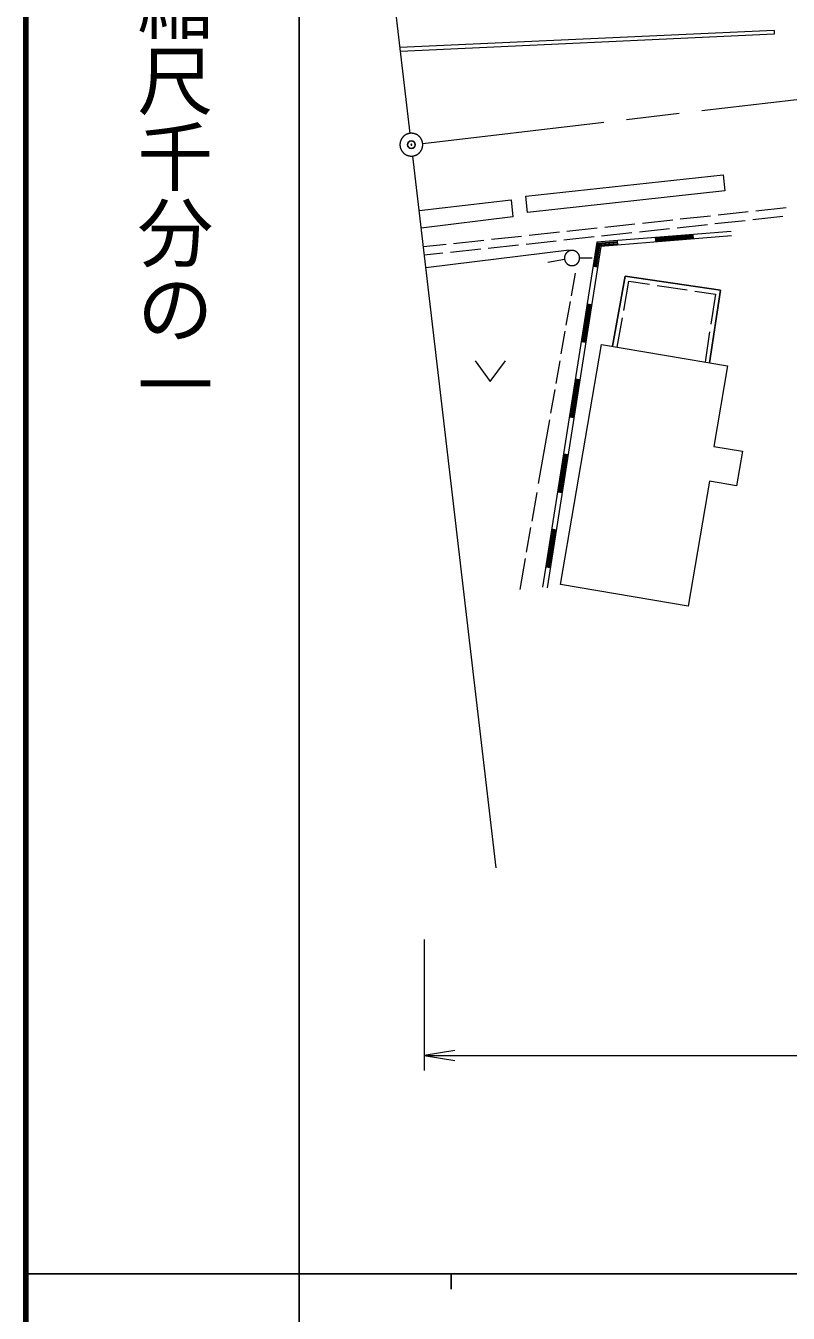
# Model space of a CAD drawing. Units: millimetres at full size, sheet at 1:1000; details may follow other scales. Extents: x 40000 to 680000, y 20000 to 380000.
# Drawn here: x 40000 to 90174, y 202409 to 287102 of the extents above; entities that cross this region are included whole.
import ezdxf
from ezdxf.enums import TextEntityAlignment as Align

# ---------------------------------------------------------------- set-up
doc = ezdxf.new("R2010")
doc.units = ezdxf.units.MM
doc.header["$LTSCALE"] = 1000
doc.header["$PDMODE"] = 32
doc.header["$PDSIZE"] = 500
doc.linetypes.add('CHAIN', pattern=[18.5, 12, -1.5, 3.5, -1.5])
for name, color, linetype, lineweight in [('M-BMK', 2, 'CHAIN', 13), ('M-BMK-OTRS', 5, 'Continuous', 13), ('M-STR-HTXT', 7, 'Continuous', 13), ('M-TTL', 2, 'Continuous', 140), ('M-TTL-BAND', 7, 'Continuous', 25), ('M-WORK', 1, 'Continuous', 13)]:
    doc.layers.add(name, color=color, linetype=linetype, lineweight=lineweight)
doc.layers.add('M-OTRS', color=6, linetype='Continuous')
doc.styles.add('@ＭＳ ゴシック', font='')
doc.styles.get('@ＭＳ ゴシック').set_extended_font_data('@MS Gothic')

# ---------------------------------------------------------------- blocks, each defined once
blk = doc.blocks.new('open_arrow')
at = {"color": 0, "linetype": 'Continuous', "lineweight": -2}
blk.add_lwpolyline([(7.5, 1.25), (0, 0), (7.5, -1.25)], dxfattribs=at)

msp = doc.modelspace()

# ---------------------------------------------------------------- linework, layer by layer
at = {"layer": 'M-BMK'}
msp.add_line((66119, 279367), (126521, 286460), dxfattribs=at)
for points in [[(66124, 279279), (66124, 279292), (66123, 279305), (66123, 279318), (66122, 279331), (66121, 279344), (66120, 279357), (66118, 279370), (66116, 279383), (66114, 279396), (66112, 279409), (66110, 279422), (66107, 279435), (66104, 279448), (66101, 279461), (66098, 279473), (66094, 279486), (66091, 279499), (66087, 279511), (66083, 279524), (66078, 279536), (66074, 279548), (66069, 279560), (66064, 279573), (66059, 279585), (66053, 279597), (66047, 279608), (66042, 279620), (66035, 279632), (66029, 279643), (66023, 279655), (66016, 279666), (66009, 279677), (66002, 279688), (65995, 279699), (65987, 279710), (65980, 279721), (65972, 279731), (65964, 279742), (65956, 279752), (65947, 279762), (65939, 279772), (65930, 279782), (65921, 279791), (65912, 279801), (65903, 279810), (65893, 279819), (65884, 279828), (65874, 279837), (65864, 279846), (65854, 279854), (65844, 279863), (65834, 279871), (65824, 279879), (65813, 279887), (65802, 279894), (65791, 279902), (65780, 279909), (65769, 279916), (65758, 279923), (65747, 279929), (65735, 279936), (65724, 279942), (65712, 279948), (65700, 279954), (65689, 279960), (65677, 279965), (65665, 279970), (65652, 279975), (65640, 279980), (65628, 279984), (65615, 279989), (65603, 279993), (65590, 279997), (65578, 280000), (65565, 280004), (65552, 280007), (65540, 280010), (65527, 280013), (65514, 280016), (65501, 280018), (65488, 280020), (65475, 280022), (65462, 280024), (65449, 280025), (65436, 280026), (65423, 280027), (65410, 280028), (65397, 280028), (65384, 280029), (65370, 280029), (65357, 280029), (65344, 280028), (65331, 280028), (65318, 280027), (65305, 280026), (65292, 280024), (65279, 280023), (65266, 280021), (65253, 280019), (65240, 280017), (65227, 280014), (65214, 280012), (65201, 280009), (65189, 280006), (65176, 280002), (65163, 279999), (65151, 279995), (65138, 279991), (65126, 279987), (65113, 279982), (65101, 279978), (65089, 279973), (65077, 279968), (65065, 279962), (65053, 279957), (65041, 279951), (65029, 279945), (65018, 279939), (65006, 279933), (64995, 279926), (64984, 279919), (64973, 279912), (64961, 279905), (64951, 279898), (64940, 279891), (64929, 279883), (64919, 279875), (64908, 279867), (64898, 279859), (64888, 279850), (64878, 279842), (64868, 279833), (64859, 279824), (64849, 279815), (64840, 279806), (64831, 279796), (64822, 279787), (64813, 279777), (64804, 279767), (64796, 279757), (64788, 279747), (64780, 279736), (64772, 279726), (64764, 279715), (64756, 279705), (64749, 279694), (64742, 279683), (64735, 279672), (64728, 279660), (64721, 279649), (64715, 279638), (64709, 279626), (64703, 279614), (64697, 279603), (64692, 279591), (64686, 279579), (64681, 279567), (64676, 279554), (64671, 279542), (64667, 279530), (64663, 279517), (64659, 279505), (64655, 279492), (64651, 279480), (64648, 279467), (64645, 279454), (64642, 279442), (64639, 279429), (64636, 279416), (64634, 279403), (64632, 279390), (64630, 279377), (64629, 279364), (64627, 279351), (64626, 279338), (64625, 279325), (64624, 279312), (64624, 279298), (64624, 279285), (64624, 279272), (64624, 279259), (64624, 279246), (64625, 279233), (64626, 279220), (64627, 279207), (64629, 279194), (64630, 279181), (64632, 279168), (64634, 279155), (64636, 279142), (64639, 279129), (64642, 279116), (64645, 279103), (64648, 279090), (64651, 279078), (64655, 279065), (64659, 279053), (64663, 279040), (64667, 279028), (64671, 279015), (64676, 279003), (64681, 278991), (64686, 278979), (64692, 278967), (64697, 278955), (64703, 278943), (64709, 278932), (64715, 278920), (64721, 278909), (64728, 278897), (64735, 278886), (64742, 278875), (64749, 278864), (64756, 278853), (64764, 278842), (64772, 278832), (64780, 278821), (64788, 278811), (64796, 278801), (64804, 278791), (64813, 278781), (64822, 278771), (64831, 278761), (64840, 278752), (64849, 278743), (64859, 278734), (64868, 278725), (64878, 278716), (64888, 278707), (64898, 278699), (64908, 278691), (64919, 278683), (64929, 278675), (64940, 278667), (64951, 278660), (64961, 278652), (64973, 278645), (64984, 278638), (64995, 278631), (65006, 278625), (65018, 278619), (65029, 278612), (65041, 278607), (65053, 278601), (65065, 278595), (65077, 278590), (65089, 278585), (65101, 278580), (65113, 278575), (65126, 278571), (65138, 278567), (65151, 278563), (65163, 278559), (65176, 278555), (65189, 278552), (65201, 278549), (65214, 278546), (65227, 278543), (65240, 278541), (65253, 278539), (65266, 278537), (65279, 278535), (65292, 278533), (65305, 278532), (65318, 278531), (65331, 278530), (65344, 278529), (65357, 278529), (65370, 278529), (65384, 278529), (65397, 278529), (65410, 278530), (65423, 278530), (65436, 278531), (65449, 278533), (65462, 278534), (65475, 278536), (65488, 278538), (65501, 278540), (65514, 278542), (65527, 278545), (65540, 278547), (65552, 278550), (65565, 278554), (65578, 278557), (65590, 278561), (65603, 278565), (65615, 278569), (65628, 278573), (65640, 278578), (65652, 278582), (65665, 278587), (65677, 278593), (65689, 278598), (65700, 278604), (65712, 278609), (65724, 278616), (65735, 278622), (65747, 278628), (65758, 278635), (65769, 278642), (65780, 278649), (65791, 278656), (65802, 278663), (65813, 278671), (65824, 278679), (65834, 278687), (65844, 278695), (65854, 278703), (65864, 278712), (65874, 278720), (65884, 278729), (65893, 278738), (65903, 278747), (65912, 278757), (65921, 278766), (65930, 278776), (65939, 278786), (65947, 278796), (65956, 278806), (65964, 278816), (65972, 278826), (65980, 278837), (65987, 278848), (65995, 278858), (66002, 278869), (66009, 278880), (66016, 278892), (66023, 278903), (66029, 278914), (66035, 278926), (66042, 278937), (66047, 278949), (66053, 278961), (66059, 278973), (66064, 278985), (66069, 278997), (66074, 279009), (66078, 279022), (66083, 279034), (66087, 279046), (66091, 279059), (66094, 279071), (66098, 279084), (66101, 279097), (66104, 279110), (66107, 279122), (66110, 279135), (66112, 279148), (66114, 279161), (66116, 279174), (66118, 279187), (66120, 279200), (66121, 279213), (66122, 279226), (66123, 279239), (66123, 279253), (66124, 279266)], [(65404, 279279), (65404, 279279), (65404, 279280), (65404, 279280), (65404, 279281), (65404, 279281), (65404, 279282), (65403, 279282), (65403, 279283), (65403, 279283), (65403, 279284), (65403, 279285), (65403, 279285), (65403, 279286), (65403, 279286), (65403, 279287), (65403, 279287), (65402, 279288), (65402, 279288), (65402, 279289), (65402, 279289), (65402, 279290), (65402, 279290), (65401, 279291), (65401, 279291), (65401, 279291), (65401, 279292), (65400, 279292), (65400, 279293), (65400, 279293), (65400, 279294), (65399, 279294), (65399, 279295), (65399, 279295), (65399, 279296), (65398, 279296), (65398, 279296), (65398, 279297), (65397, 279297), (65397, 279298), (65397, 279298), (65396, 279299), (65396, 279299), (65396, 279299), (65395, 279300), (65395, 279300), (65395, 279300), (65394, 279301), (65394, 279301), (65393, 279301), (65393, 279302), (65393, 279302), (65392, 279302), (65392, 279303), (65391, 279303), (65391, 279303), (65390, 279304), (65390, 279304), (65390, 279304), (65389, 279305), (65389, 279305), (65388, 279305), (65388, 279305), (65387, 279306), (65387, 279306), (65386, 279306), (65386, 279306), (65385, 279306), (65385, 279307), (65384, 279307), (65384, 279307), (65383, 279307), (65383, 279307), (65382, 279308), (65382, 279308), (65381, 279308), (65381, 279308), (65380, 279308), (65380, 279308), (65379, 279308), (65379, 279308), (65378, 279308), (65378, 279309), (65377, 279309), (65377, 279309), (65376, 279309), (65376, 279309), (65375, 279309), (65375, 279309), (65374, 279309), (65374, 279309), (65373, 279309), (65373, 279309), (65372, 279309), (65371, 279309), (65371, 279309), (65370, 279309), (65370, 279309), (65369, 279308), (65369, 279308), (65368, 279308), (65368, 279308), (65367, 279308), (65367, 279308), (65366, 279308), (65366, 279308), (65365, 279308), (65365, 279307), (65364, 279307), (65364, 279307), (65363, 279307), (65363, 279307), (65362, 279307), (65362, 279306), (65361, 279306), (65361, 279306), (65360, 279306), (65360, 279305), (65359, 279305), (65359, 279305), (65359, 279305), (65358, 279304), (65358, 279304), (65357, 279304), (65357, 279304), (65356, 279303), (65356, 279303), (65356, 279303), (65355, 279302), (65355, 279302), (65354, 279302), (65354, 279301), (65353, 279301), (65353, 279301), (65353, 279300), (65352, 279300), (65352, 279299), (65352, 279299), (65351, 279299), (65351, 279298), (65351, 279298), (65350, 279298), (65350, 279297), (65350, 279297), (65349, 279296), (65349, 279296), (65349, 279295), (65348, 279295), (65348, 279294), (65348, 279294), (65348, 279294), (65347, 279293), (65347, 279293), (65347, 279292), (65347, 279292), (65346, 279291), (65346, 279291), (65346, 279290), (65346, 279290), (65346, 279289), (65345, 279289), (65345, 279288), (65345, 279288), (65345, 279287), (65345, 279287), (65345, 279286), (65345, 279286), (65344, 279285), (65344, 279285), (65344, 279284), (65344, 279284), (65344, 279283), (65344, 279283), (65344, 279282), (65344, 279282), (65344, 279281), (65344, 279281), (65344, 279280), (65344, 279280), (65344, 279279), (65344, 279279), (65344, 279278), (65344, 279277), (65344, 279277), (65344, 279276), (65344, 279276), (65344, 279275), (65344, 279275), (65344, 279274), (65344, 279274), (65344, 279273), (65344, 279273), (65344, 279272), (65345, 279272), (65345, 279271), (65345, 279271), (65345, 279270), (65345, 279270), (65345, 279269), (65345, 279269), (65346, 279268), (65346, 279268), (65346, 279267), (65346, 279267), (65346, 279266), (65347, 279266), (65347, 279265), (65347, 279265), (65347, 279264), (65348, 279264), (65348, 279264), (65348, 279263), (65348, 279263), (65349, 279262), (65349, 279262), (65349, 279261), (65350, 279261), (65350, 279260), (65350, 279260), (65351, 279260), (65351, 279259), (65351, 279259), (65352, 279258), (65352, 279258), (65352, 279258), (65353, 279257), (65353, 279257), (65353, 279257), (65354, 279256), (65354, 279256), (65355, 279256), (65355, 279255), (65356, 279255), (65356, 279255), (65356, 279254), (65357, 279254), (65357, 279254), (65358, 279253), (65358, 279253), (65359, 279253), (65359, 279253), (65359, 279252), (65360, 279252), (65360, 279252), (65361, 279252), (65361, 279251), (65362, 279251), (65362, 279251), (65363, 279251), (65363, 279251), (65364, 279250), (65364, 279250), (65365, 279250), (65365, 279250), (65366, 279250), (65366, 279250), (65367, 279250), (65367, 279249), (65368, 279249), (65368, 279249), (65369, 279249), (65369, 279249), (65370, 279249), (65370, 279249), (65371, 279249), (65371, 279249), (65372, 279249), (65373, 279249), (65373, 279249), (65374, 279249), (65374, 279249), (65375, 279249), (65375, 279249), (65376, 279249), (65376, 279249), (65377, 279249), (65377, 279249), (65378, 279249), (65378, 279249), (65379, 279249), (65379, 279249), (65380, 279249), (65380, 279250), (65381, 279250), (65381, 279250), (65382, 279250), (65382, 279250), (65383, 279250), (65383, 279250), (65384, 279251), (65384, 279251), (65385, 279251), (65385, 279251), (65386, 279251), (65386, 279252), (65387, 279252), (65387, 279252), (65388, 279252), (65388, 279253), (65389, 279253), (65389, 279253), (65390, 279253), (65390, 279254), (65390, 279254), (65391, 279254), (65391, 279254), (65392, 279255), (65392, 279255), (65393, 279255), (65393, 279256), (65393, 279256), (65394, 279256), (65394, 279257), (65395, 279257), (65395, 279258), (65395, 279258), (65396, 279258), (65396, 279259), (65396, 279259), (65397, 279259), (65397, 279260), (65397, 279260), (65398, 279261), (65398, 279261), (65398, 279262), (65399, 279262), (65399, 279262), (65399, 279263), (65399, 279263), (65400, 279264), (65400, 279264), (65400, 279265), (65400, 279265), (65401, 279266), (65401, 279266), (65401, 279267), (65401, 279267), (65402, 279268), (65402, 279268), (65402, 279268), (65402, 279269), (65402, 279269), (65402, 279270), (65403, 279270), (65403, 279271), (65403, 279272), (65403, 279272), (65403, 279273), (65403, 279273), (65403, 279274), (65403, 279274), (65403, 279275), (65403, 279275), (65404, 279276), (65404, 279276), (65404, 279277), (65404, 279277), (65404, 279278), (65404, 279278)]]:
    msp.add_lwpolyline(points, close=True, dxfattribs=at)
at = {"layer": 'M-BMK-OTRS'}
for p, q in [((65286, 280024), (60470, 321033)), ((70961, 231700), (65461, 278534))]:
    msp.add_line(p, q, dxfattribs=at)
at = {"layer": 'M-OTRS'}
msp.add_point((65374, 279279), dxfattribs=at)
at = {"layer": 'M-STR-HTXT'}
for p, q in [((66226, 227000), (66226, 218369)), ((66226, 219369), (193606, 219369))]:
    msp.add_line(p, q, dxfattribs=at)
at = {"layer": 'M-TTL'}
msp.add_line((40000, 380000), (40000, 20000), dxfattribs=at)
at = {"layer": 'M-TTL-BAND'}
for p, q in [((58000, 370000), (58000, 20000)), ((40000, 205000), (579000, 205000)), ((68000, 205000), (68000, 204000))]:
    msp.add_line(p, q, dxfattribs=at)
at = {"layer": 'M-WORK'}
for p, q in [((89241, 286791), (64623, 285667)), ((89253, 286541), (64653, 285418)), ((89241, 286791), (89253, 286541)), ((72909, 275890), (85891, 277301)), ((85891, 277301), (86006, 276239)), ((86006, 276239), (73025, 274828)), ((65882, 274954), (71942, 275641)), ((71942, 275641), (72040, 274537)), ((73025, 274828), (72909, 275890)), ((72040, 274537), (66018, 273794)), ((83068, 274393), (85056, 274607)), ((85554, 274661), (87542, 274876)), ((87834, 274354), (89822, 274568)), ((88039, 274929), (90028, 275144)), ((75611, 273589), (77600, 273803)), ((86409, 273575), (77579, 272856)), ((78097, 273857), (80085, 274071)), ((80377, 273550), (82366, 273764)), ((80582, 274125), (82571, 274339)), ((82863, 273818), (84851, 274032)), ((85348, 274086), (87337, 274300)), ((66162, 272570), (67657, 272731)), ((68155, 272785), (70143, 272999)), ((70640, 273053), (72629, 273267)), ((72920, 272745), (74909, 272960)), ((73126, 273321), (75114, 273535)), ((77579, 272856), (74008, 250166)), ((75406, 273013), (77395, 273228)), ((77631, 272800), (77387, 271254)), ((77447, 271244), (77682, 272744)), ((77631, 272800), (78939, 272907)), ((78943, 272847), (77682, 272744)), ((77734, 272688), (78948, 272787)), ((78953, 272727), (77786, 272632)), ((86433, 273276), (77838, 272576)), ((77892, 273282), (79880, 273496)), ((78958, 272667), (78934, 272966)), ((81426, 273169), (81450, 272870)), ((83922, 273312), (81430, 273109)), ((83927, 273252), (81435, 273049)), ((83932, 273192), (81440, 272990)), ((83937, 273133), (81445, 272930)), ((83942, 273073), (83917, 273372)), ((66226, 272023), (67452, 272156)), ((66323, 271192), (75766, 272355)), ((67949, 272209), (69938, 272424)), ((70435, 272477), (72423, 272692)), ((77838, 272576), (74305, 250119)), ((77734, 272688), (77506, 271235)), ((77565, 271226), (77786, 272632)), ((74347, 271559), (75453, 271741)), ((76446, 271831), (77265, 271846)), ((77624, 271216), (77328, 271263)), ((75904, 269330), (76164, 270821)), ((79448, 270634), (78619, 266019)), ((78619, 266019), (79448, 270634)), ((79348, 268378), (79692, 270295)), ((85718, 269702), (79448, 270634)), ((79448, 270634), (85718, 269702)), ((79692, 270295), (81050, 270093)), ((81545, 270019), (83523, 269725)), ((84018, 269651), (85376, 269449)), ((84992, 264929), (85718, 269702)), ((85718, 269702), (84992, 264929)), ((85376, 269449), (85074, 267462)), ((75568, 267405), (75839, 268955)), ((76999, 268784), (76610, 266315)), ((77058, 268775), (76669, 266305)), ((77117, 268765), (76729, 266296)), ((77176, 268756), (76788, 266287)), ((77236, 268747), (76939, 268793)), ((78915, 265969), (79259, 267886)), ((75239, 265520), (75498, 267003)), ((84999, 266967), (84696, 264980)), ((75195, 250350), (77896, 266143)), ((76551, 266324), (76847, 266277)), ((77896, 266143), (86173, 264727)), ((69569, 265057), (70569, 263697)), ((70569, 263697), (71569, 265057)), ((74900, 263578), (75158, 265058)), ((86173, 264727), (85268, 259435)), ((76221, 263845), (75833, 261375)), ((76281, 263836), (75892, 261366)), ((76340, 263826), (75951, 261357)), ((76399, 263817), (76011, 261347)), ((76458, 263808), (76162, 263854)), ((74559, 261628), (74829, 263171)), ((73748, 256980), (74480, 261172)), ((75774, 261385), (76070, 261338)), ((85268, 259435), (87161, 259111)), ((75444, 258906), (75056, 256436)), ((75503, 258896), (75115, 256427)), ((75563, 258887), (75174, 256417)), ((75622, 258878), (75233, 256408)), ((75681, 258868), (75385, 258915)), ((87161, 259111), (86773, 256843)), ((84993, 257148), (83585, 248915)), ((86773, 256843), (84993, 257148)), ((73316, 254506), (73645, 256394)), ((74996, 256445), (75293, 256399)), ((72961, 252472), (73246, 254107)), ((74667, 253966), (74278, 251497)), ((74726, 253957), (74338, 251488)), ((74786, 253948), (74397, 251478)), ((74845, 253938), (74456, 251469)), ((74904, 253929), (74608, 253976)), ((72532, 250019), (72887, 252051)), ((74219, 251506), (74515, 251460)), ((83585, 248915), (75195, 250350))]:
    msp.add_line(p, q, dxfattribs=at)
msp.add_lwpolyline([(76446, 271821), (76446, 271830), (76446, 271839), (76446, 271848), (76445, 271856), (76444, 271865), (76443, 271874), (76442, 271882), (76441, 271891), (76440, 271900), (76439, 271908), (76437, 271917), (76435, 271926), (76433, 271934), (76431, 271943), (76429, 271951), (76427, 271960), (76424, 271968), (76422, 271976), (76419, 271985), (76416, 271993), (76413, 272001), (76410, 272009), (76406, 272017), (76403, 272025), (76399, 272033), (76395, 272041), (76391, 272049), (76387, 272057), (76383, 272064), (76379, 272072), (76374, 272080), (76370, 272087), (76365, 272094), (76360, 272102), (76355, 272109), (76350, 272116), (76345, 272123), (76340, 272130), (76334, 272137), (76329, 272144), (76323, 272150), (76317, 272157), (76311, 272163), (76305, 272169), (76299, 272176), (76293, 272182), (76286, 272188), (76280, 272194), (76273, 272200), (76267, 272205), (76260, 272211), (76253, 272216), (76246, 272221), (76239, 272227), (76232, 272232), (76225, 272237), (76217, 272241), (76210, 272246), (76203, 272251), (76195, 272255), (76187, 272259), (76180, 272264), (76172, 272268), (76164, 272271), (76156, 272275), (76148, 272279), (76140, 272282), (76132, 272286), (76124, 272289), (76116, 272292), (76107, 272295), (76099, 272297), (76091, 272300), (76082, 272303), (76074, 272305), (76065, 272307), (76057, 272309), (76048, 272311), (76040, 272313), (76031, 272314), (76023, 272316), (76014, 272317), (76005, 272318), (75996, 272319), (75988, 272320), (75979, 272320), (75970, 272321), (75962, 272321), (75953, 272321), (75944, 272321), (75935, 272321), (75927, 272321), (75918, 272321), (75909, 272320), (75900, 272319), (75892, 272318), (75883, 272317), (75874, 272316), (75866, 272315), (75857, 272313), (75848, 272312), (75840, 272310), (75831, 272308), (75823, 272306), (75814, 272304), (75806, 272301), (75798, 272299), (75789, 272296), (75781, 272293), (75773, 272290), (75765, 272287), (75756, 272284), (75748, 272281), (75740, 272277), (75732, 272273), (75725, 272270), (75717, 272266), (75709, 272262), (75701, 272257), (75694, 272253), (75686, 272248), (75679, 272244), (75671, 272239), (75664, 272234), (75657, 272229), (75650, 272224), (75643, 272219), (75636, 272213), (75629, 272208), (75622, 272202), (75616, 272197), (75609, 272191), (75603, 272185), (75597, 272179), (75590, 272173), (75584, 272166), (75578, 272160), (75572, 272153), (75567, 272147), (75561, 272140), (75556, 272133), (75550, 272126), (75545, 272120), (75540, 272112), (75535, 272105), (75530, 272098), (75525, 272091), (75520, 272083), (75516, 272076), (75511, 272068), (75507, 272061), (75503, 272053), (75499, 272045), (75495, 272037), (75492, 272029), (75488, 272021), (75485, 272013), (75481, 272005), (75478, 271997), (75475, 271989), (75472, 271980), (75470, 271972), (75467, 271964), (75465, 271955), (75462, 271947), (75460, 271938), (75458, 271930), (75456, 271921), (75455, 271913), (75453, 271904), (75452, 271895), (75451, 271887), (75449, 271878), (75449, 271869), (75448, 271861), (75447, 271852), (75447, 271843), (75446, 271835), (75446, 271826), (75446, 271817), (75446, 271808), (75447, 271800), (75447, 271791), (75448, 271782), (75449, 271773), (75449, 271765), (75451, 271756), (75452, 271747), (75453, 271739), (75455, 271730), (75456, 271721), (75458, 271713), (75460, 271704), (75462, 271696), (75465, 271687), (75467, 271679), (75470, 271671), (75472, 271662), (75475, 271654), (75478, 271646), (75481, 271638), (75485, 271630), (75488, 271621), (75492, 271613), (75495, 271606), (75499, 271598), (75503, 271590), (75507, 271582), (75511, 271575), (75516, 271567), (75520, 271559), (75525, 271552), (75530, 271545), (75535, 271537), (75540, 271530), (75545, 271523), (75550, 271516), (75556, 271509), (75561, 271503), (75567, 271496), (75572, 271489), (75578, 271483), (75584, 271476), (75590, 271470), (75597, 271464), (75603, 271458), (75609, 271452), (75616, 271446), (75622, 271440), (75629, 271435), (75636, 271429), (75643, 271424), (75650, 271419), (75657, 271414), (75664, 271409), (75671, 271404), (75679, 271399), (75686, 271394), (75694, 271390), (75701, 271385), (75709, 271381), (75717, 271377), (75725, 271373), (75732, 271369), (75740, 271366), (75748, 271362), (75756, 271359), (75765, 271356), (75773, 271352), (75781, 271349), (75789, 271347), (75798, 271344), (75806, 271341), (75814, 271339), (75823, 271337), (75831, 271335), (75840, 271333), (75848, 271331), (75857, 271329), (75866, 271328), (75874, 271327), (75883, 271325), (75892, 271324), (75900, 271323), (75909, 271323), (75918, 271322), (75927, 271322), (75935, 271322), (75944, 271321), (75953, 271321), (75962, 271322), (75970, 271322), (75979, 271322), (75988, 271323), (75996, 271324), (76005, 271325), (76014, 271326), (76023, 271327), (76031, 271329), (76040, 271330), (76048, 271332), (76057, 271334), (76065, 271336), (76074, 271338), (76082, 271340), (76091, 271343), (76099, 271345), (76107, 271348), (76116, 271351), (76124, 271354), (76132, 271357), (76140, 271361), (76148, 271364), (76156, 271368), (76164, 271371), (76172, 271375), (76180, 271379), (76187, 271383), (76195, 271388), (76203, 271392), (76210, 271397), (76217, 271401), (76225, 271406), (76232, 271411), (76239, 271416), (76246, 271421), (76253, 271427), (76260, 271432), (76267, 271438), (76273, 271443), (76280, 271449), (76286, 271455), (76293, 271461), (76299, 271467), (76305, 271473), (76311, 271480), (76317, 271486), (76323, 271493), (76329, 271499), (76334, 271506), (76340, 271513), (76345, 271520), (76350, 271527), (76355, 271534), (76360, 271541), (76365, 271548), (76370, 271556), (76374, 271563), (76379, 271571), (76383, 271578), (76387, 271586), (76391, 271594), (76395, 271602), (76399, 271610), (76403, 271617), (76406, 271626), (76410, 271634), (76413, 271642), (76416, 271650), (76419, 271658), (76422, 271666), (76424, 271675), (76427, 271683), (76429, 271692), (76431, 271700), (76433, 271709), (76435, 271717), (76437, 271726), (76439, 271734), (76440, 271743), (76441, 271752), (76442, 271760), (76443, 271769), (76444, 271778), (76445, 271786), (76446, 271795), (76446, 271804), (76446, 271813)], close=True, dxfattribs=at)

# ---------------------------------------------------------------- block references
at = {"layer": 'M-STR-HTXT', "xscale": 267, "yscale": 267}
msp.add_blockref('open_arrow', (66226, 219369), dxfattribs=at)

# ---------------------------------------------------------------- texts
at = {"layer": 'M-TTL-BAND', "style": '@ＭＳ ゴシック'}
msp.add_text('縮尺千分の一', height=3666, rotation=270, dxfattribs=at).set_placement((49777, 261030), align=Align.MIDDLE_RIGHT)

doc.saveas('drawing.dxf')
